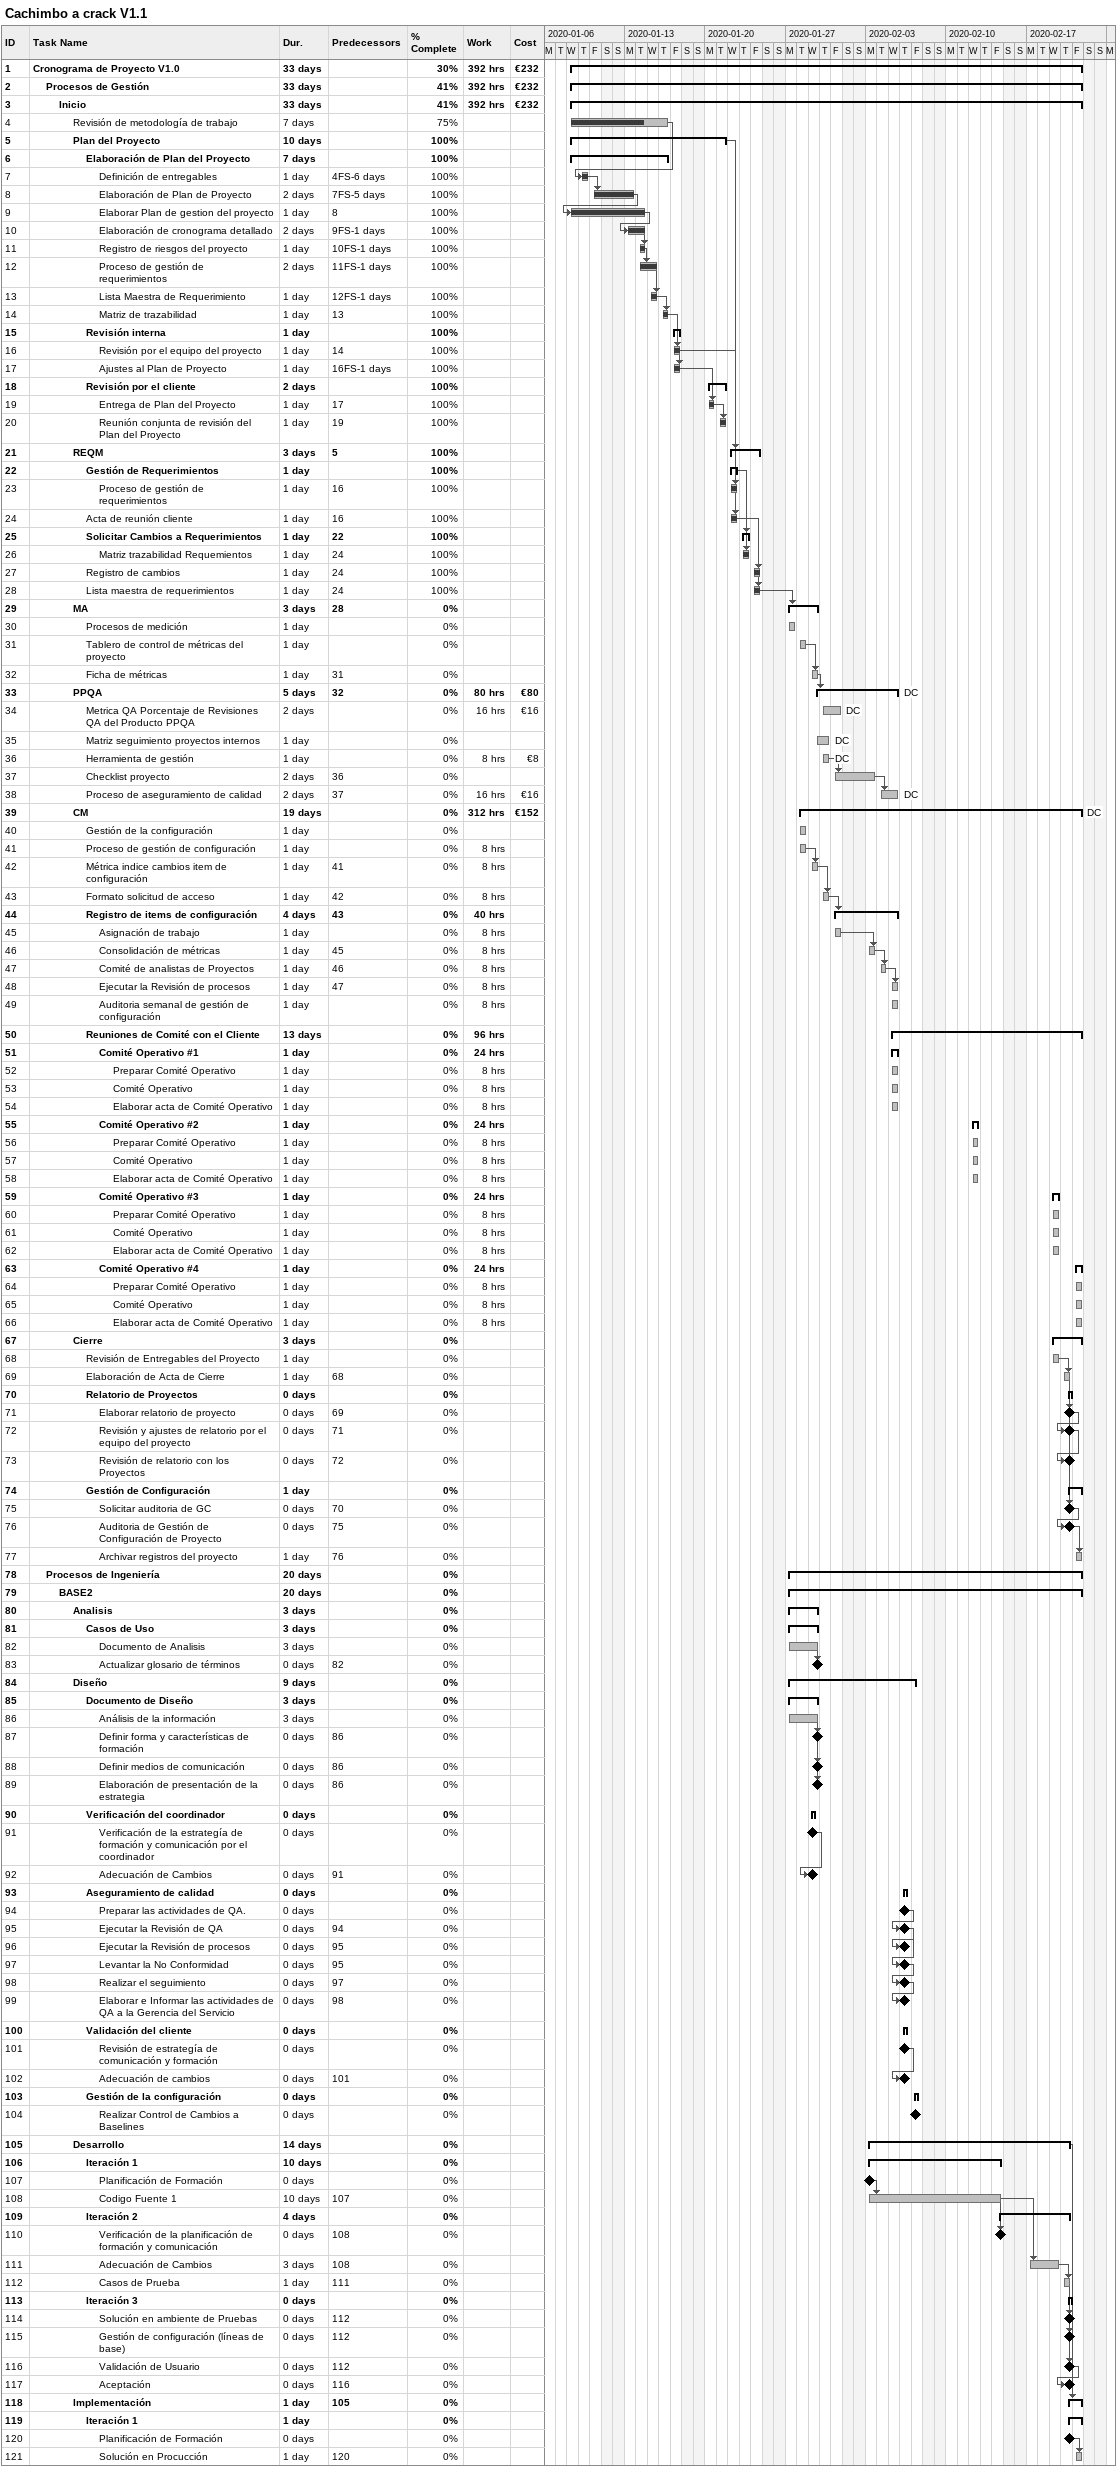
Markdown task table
Cachimbo a crack V1.1

| ID | Level | Task | Duration | Start | Finish | Predecessors | Resources | % complete | Work (h) | Cost (€) |
|---|---|---|---|---|---|---|---|---|---|---|
| 1 | 1 | **Cronograma de Proyecto V1.0** | 33d | 2020-01-08 | 2020-02-21 |  |  | 30 | 392 | 232 |
| 2 | 2 | **Procesos de Gestión** | 33d | 2020-01-08 | 2020-02-21 |  |  | 41 | 392 | 232 |
| 3 | 3 | **Inicio** | 33d | 2020-01-08 | 2020-02-21 |  |  | 41 | 392 | 232 |
| 4 | 4 | Revisión de metodología de trabajo | 7d | 2020-01-08 | 2020-01-16 |  |  | 75 |  |  |
| 5 | 4 | **Plan del Proyecto** | 10d | 2020-01-08 | 2020-01-21 |  |  | 100 |  |  |
| 6 | 5 | **Elaboración de Plan del Proyecto** | 7d | 2020-01-08 | 2020-01-16 |  |  | 100 |  |  |
| 7 | 6 | Definición de entregables | 1d | 2020-01-09 | 2020-01-09 | 4FS-6d |  | 100 |  |  |
| 8 | 6 | Elaboración de Plan de Proyecto | 2d | 2020-01-10 | 2020-01-13 | 7FS-5d |  | 100 |  |  |
| 9 | 6 | Elaborar Plan de gestion del proyecto | 1d | 2020-01-08 | 2020-01-14 | 8 |  | 100 |  |  |
| 10 | 6 | Elaboración de cronograma detallado | 2d | 2020-01-13 | 2020-01-14 | 9FS-1d |  | 100 |  |  |
| 11 | 6 | Registro de riesgos del proyecto | 1d | 2020-01-14 | 2020-01-14 | 10FS-1d |  | 100 |  |  |
| 12 | 6 | Proceso de gestión de requerimientos | 2d | 2020-01-14 | 2020-01-15 | 11FS-1d |  | 100 |  |  |
| 13 | 6 | Lista Maestra de Requerimiento | 1d | 2020-01-15 | 2020-01-15 | 12FS-1d |  | 100 |  |  |
| 14 | 6 | Matriz de trazabilidad | 1d | 2020-01-16 | 2020-01-16 | 13 |  | 100 |  |  |
| 15 | 5 | **Revisión interna** | 1d | 2020-01-17 | 2020-01-17 |  |  | 100 |  |  |
| 16 | 6 | Revisión por el equipo del proyecto | 1d | 2020-01-17 | 2020-01-17 | 14 |  | 100 |  |  |
| 17 | 6 | Ajustes al Plan de Proyecto | 1d | 2020-01-17 | 2020-01-17 | 16FS-1d |  | 100 |  |  |
| 18 | 5 | **Revisión por el cliente** | 2d | 2020-01-20 | 2020-01-21 |  |  | 100 |  |  |
| 19 | 6 | Entrega de Plan del Proyecto | 1d | 2020-01-20 | 2020-01-20 | 17 |  | 100 |  |  |
| 20 | 6 | Reunión conjunta de revisión del Plan del Proyecto | 1d | 2020-01-21 | 2020-01-21 | 19 |  | 100 |  |  |
| 21 | 4 | **REQM** | 3d | 2020-01-22 | 2020-01-24 | 5 |  | 100 |  |  |
| 22 | 5 | **Gestión de Requerimientos** | 1d | 2020-01-22 | 2020-01-22 |  |  | 100 |  |  |
| 23 | 6 | Proceso de gestión de requerimientos | 1d | 2020-01-22 | 2020-01-22 | 16 |  | 100 |  |  |
| 24 | 5 | Acta de reunión cliente | 1d | 2020-01-22 | 2020-01-22 | 16 |  | 100 |  |  |
| 25 | 5 | **Solicitar Cambios a Requerimientos** | 1d | 2020-01-23 | 2020-01-23 | 22 |  | 100 |  |  |
| 26 | 6 | Matriz trazabilidad Requemientos | 1d | 2020-01-23 | 2020-01-23 | 24 |  | 100 |  |  |
| 27 | 5 | Registro de cambios | 1d | 2020-01-24 | 2020-01-24 | 24 |  | 100 |  |  |
| 28 | 5 | Lista maestra de requerimientos | 1d | 2020-01-24 | 2020-01-24 | 24 |  | 100 |  |  |
| 29 | 4 | **MA** | 3d | 2020-01-27 | 2020-01-29 | 28 |  | 0 |  |  |
| 30 | 5 | Procesos de medición | 1d | 2020-01-27 | 2020-01-27 |  |  | 0 |  |  |
| 31 | 5 | Tablero de control de métricas del proyecto | 1d | 2020-01-28 | 2020-01-28 |  |  | 0 |  |  |
| 32 | 5 | Ficha de métricas | 1d | 2020-01-29 | 2020-01-29 | 31 |  | 0 |  |  |
| 33 | 4 | **PPQA** | 5d | 2020-01-29 | 2020-02-05 | 32 | DC | 0 | 80 | 80 |
| 34 | 5 | Metrica QA Porcentaje de Revisiones QA del Producto PPQA | 2d | 2020-01-30 | 2020-01-31 |  | DC | 0 | 16 | 16 |
| 35 | 5 | Matriz seguimiento proyectos internos | 1d | 2020-01-29 | 2020-01-30 |  | DC | 0 |  |  |
| 36 | 5 | Herramienta de gestión | 1d | 2020-01-30 | 2020-01-30 |  | DC | 0 | 8 | 8 |
| 37 | 5 | Checklist proyecto | 2d | 2020-01-31 | 2020-02-03 | 36 |  | 0 |  |  |
| 38 | 5 | Proceso de aseguramiento de calidad | 2d | 2020-02-04 | 2020-02-05 | 37 | DC | 0 | 16 | 16 |
| 39 | 4 | **CM** | 19d | 2020-01-28 | 2020-02-21 |  | DC | 0 | 312 | 152 |
| 40 | 5 | Gestión de la configuración | 1d | 2020-01-28 | 2020-01-28 |  |  | 0 |  |  |
| 41 | 5 | Proceso de gestión de configuración | 1d | 2020-01-28 | 2020-01-28 |  |  | 0 | 8 |  |
| 42 | 5 | Métrica indice cambios item de configuración | 1d | 2020-01-29 | 2020-01-29 | 41 |  | 0 | 8 |  |
| 43 | 5 | Formato solicitud de acceso | 1d | 2020-01-30 | 2020-01-30 | 42 |  | 0 | 8 |  |
| 44 | 5 | **Registro de items de configuración** | 4d | 2020-01-31 | 2020-02-05 | 43 |  | 0 | 40 |  |
| 45 | 6 | Asignación de trabajo | 1d | 2020-01-31 | 2020-01-31 |  |  | 0 | 8 |  |
| 46 | 6 | Consolidación de métricas | 1d | 2020-02-03 | 2020-02-03 | 45 |  | 0 | 8 |  |
| 47 | 6 | Comité de analistas de Proyectos | 1d | 2020-02-04 | 2020-02-04 | 46 |  | 0 | 8 |  |
| 48 | 6 | Ejecutar la Revisión de procesos | 1d | 2020-02-05 | 2020-02-05 | 47 |  | 0 | 8 |  |
| 49 | 6 | Auditoria semanal de gestión de configuración | 1d | 2020-02-05 | 2020-02-05 |  |  | 0 | 8 |  |
| 50 | 5 | **Reuniones de Comité con el Cliente** | 13d | 2020-02-05 | 2020-02-21 |  |  | 0 | 96 |  |
| 51 | 6 | **Comité Operativo #1** | 1d | 2020-02-05 | 2020-02-05 |  |  | 0 | 24 |  |
| 52 | 7 | Preparar Comité Operativo | 1d | 2020-02-05 | 2020-02-05 |  |  | 0 | 8 |  |
| 53 | 7 | Comité Operativo | 1d | 2020-02-05 | 2020-02-05 |  |  | 0 | 8 |  |
| 54 | 7 | Elaborar acta de Comité Operativo | 1d | 2020-02-05 | 2020-02-05 |  |  | 0 | 8 |  |
| 55 | 6 | **Comité Operativo #2** | 1d | 2020-02-12 | 2020-02-12 |  |  | 0 | 24 |  |
| 56 | 7 | Preparar Comité Operativo | 1d | 2020-02-12 | 2020-02-12 |  |  | 0 | 8 |  |
| 57 | 7 | Comité Operativo | 1d | 2020-02-12 | 2020-02-12 |  |  | 0 | 8 |  |
| 58 | 7 | Elaborar acta de Comité Operativo | 1d | 2020-02-12 | 2020-02-12 |  |  | 0 | 8 |  |
| 59 | 6 | **Comité Operativo #3** | 1d | 2020-02-19 | 2020-02-19 |  |  | 0 | 24 |  |
| 60 | 7 | Preparar Comité Operativo | 1d | 2020-02-19 | 2020-02-19 |  |  | 0 | 8 |  |
| 61 | 7 | Comité Operativo | 1d | 2020-02-19 | 2020-02-19 |  |  | 0 | 8 |  |
| 62 | 7 | Elaborar acta de Comité Operativo | 1d | 2020-02-19 | 2020-02-19 |  |  | 0 | 8 |  |
| 63 | 6 | **Comité Operativo #4** | 1d | 2020-02-21 | 2020-02-21 |  |  | 0 | 24 |  |
| 64 | 7 | Preparar Comité Operativo | 1d | 2020-02-21 | 2020-02-21 |  |  | 0 | 8 |  |
| 65 | 7 | Comité Operativo | 1d | 2020-02-21 | 2020-02-21 |  |  | 0 | 8 |  |
| 66 | 7 | Elaborar acta de Comité Operativo | 1d | 2020-02-21 | 2020-02-21 |  |  | 0 | 8 |  |
| 67 | 4 | **Cierre** | 3d | 2020-02-19 | 2020-02-21 |  |  | 0 |  |  |
| 68 | 5 | Revisión de Entregables del Proyecto | 1d | 2020-02-19 | 2020-02-19 |  |  | 0 |  |  |
| 69 | 5 | Elaboración de Acta de Cierre | 1d | 2020-02-20 | 2020-02-20 | 68 |  | 0 |  |  |
| 70 | 5 | **Relatorio de Proyectos** | 0d | 2020-02-20 | 2020-02-20 |  |  | 0 |  |  |
| 71 | 6 | Elaborar relatorio de proyecto | 0d | 2020-02-20 | 2020-02-20 | 69 |  | 0 |  |  |
| 72 | 6 | Revisión y ajustes de relatorio por el equipo del proyecto | 0d | 2020-02-20 | 2020-02-20 | 71 |  | 0 |  |  |
| 73 | 6 | Revisión de relatorio con los Proyectos | 0d | 2020-02-20 | 2020-02-20 | 72 |  | 0 |  |  |
| 74 | 5 | **Gestión de Configuración** | 1d | 2020-02-20 | 2020-02-21 |  |  | 0 |  |  |
| 75 | 6 | Solicitar auditoria de GC | 0d | 2020-02-20 | 2020-02-20 | 70 |  | 0 |  |  |
| 76 | 6 | Auditoria de Gestión de Configuración de Proyecto | 0d | 2020-02-20 | 2020-02-20 | 75 |  | 0 |  |  |
| 77 | 6 | Archivar registros del proyecto | 1d | 2020-02-21 | 2020-02-21 | 76 |  | 0 |  |  |
| 78 | 2 | **Procesos de Ingeniería** | 20d | 2020-01-27 | 2020-02-21 |  |  | 0 |  |  |
| 79 | 3 | **BASE2** | 20d | 2020-01-27 | 2020-02-21 |  |  | 0 |  |  |
| 80 | 4 | **Analisis** | 3d | 2020-01-27 | 2020-01-29 |  |  | 0 |  |  |
| 81 | 5 | **Casos de Uso** | 3d | 2020-01-27 | 2020-01-29 |  |  | 0 |  |  |
| 82 | 6 | Documento de Analisis | 3d | 2020-01-27 | 2020-01-29 |  |  | 0 |  |  |
| 83 | 6 | Actualizar glosario de términos | 0d | 2020-01-29 | 2020-01-29 | 82 |  | 0 |  |  |
| 84 | 4 | **Diseño** | 9d | 2020-01-27 | 2020-02-07 |  |  | 0 |  |  |
| 85 | 5 | **Documento de Diseño** | 3d | 2020-01-27 | 2020-01-29 |  |  | 0 |  |  |
| 86 | 6 | Análisis de la información | 3d | 2020-01-27 | 2020-01-29 |  |  | 0 |  |  |
| 87 | 6 | Definir forma y características de formación | 0d | 2020-01-29 | 2020-01-29 | 86 |  | 0 |  |  |
| 88 | 6 | Definir medios de comunicación | 0d | 2020-01-29 | 2020-01-29 | 86 |  | 0 |  |  |
| 89 | 6 | Elaboración de presentación de la estrategia | 0d | 2020-01-29 | 2020-01-29 | 86 |  | 0 |  |  |
| 90 | 5 | **Verificación del coordinador** | 0d | 2020-01-29 | 2020-01-29 |  |  | 0 |  |  |
| 91 | 6 | Verificación de la estrategía de formación y comunicación por el coordinador | 0d | 2020-01-29 | 2020-01-29 |  |  | 0 |  |  |
| 92 | 6 | Adecuación de Cambios | 0d | 2020-01-29 | 2020-01-29 | 91 |  | 0 |  |  |
| 93 | 5 | **Aseguramiento de calidad** | 0d | 2020-02-06 | 2020-02-06 |  |  | 0 |  |  |
| 94 | 6 | Preparar las actividades de QA. | 0d | 2020-02-06 | 2020-02-06 |  |  | 0 |  |  |
| 95 | 6 | Ejecutar la Revisión de QA | 0d | 2020-02-06 | 2020-02-06 | 94 |  | 0 |  |  |
| 96 | 6 | Ejecutar la Revisión de procesos | 0d | 2020-02-06 | 2020-02-06 | 95 |  | 0 |  |  |
| 97 | 6 | Levantar la No Conformidad | 0d | 2020-02-06 | 2020-02-06 | 95 |  | 0 |  |  |
| 98 | 6 | Realizar el seguimiento | 0d | 2020-02-06 | 2020-02-06 | 97 |  | 0 |  |  |
| 99 | 6 | Elaborar e Informar las actividades de QA a la Gerencia del Servicio | 0d | 2020-02-06 | 2020-02-06 | 98 |  | 0 |  |  |
| 100 | 5 | **Validación del cliente** | 0d | 2020-02-06 | 2020-02-06 |  |  | 0 |  |  |
| 101 | 6 | Revisión de estrategía de comunicación y formación | 0d | 2020-02-06 | 2020-02-06 |  |  | 0 |  |  |
| 102 | 6 | Adecuación de cambios | 0d | 2020-02-06 | 2020-02-06 | 101 |  | 0 |  |  |
| 103 | 5 | **Gestión de la configuración** | 0d | 2020-02-07 | 2020-02-07 |  |  | 0 |  |  |
| 104 | 6 | Realizar Control de Cambios a Baselines | 0d | 2020-02-07 | 2020-02-07 |  |  | 0 |  |  |
| 105 | 4 | **Desarrollo** | 14d | 2020-02-03 | 2020-02-20 |  |  | 0 |  |  |
| 106 | 5 | **Iteración 1** | 10d | 2020-02-03 | 2020-02-14 |  |  | 0 |  |  |
| 107 | 6 | Planificación de Formación | 0d | 2020-02-03 | 2020-02-03 |  |  | 0 |  |  |
| 108 | 6 | Codigo Fuente 1 | 10d | 2020-02-03 | 2020-02-14 | 107 |  | 0 |  |  |
| 109 | 5 | **Iteración 2** | 4d | 2020-02-14 | 2020-02-20 |  |  | 0 |  |  |
| 110 | 6 | Verificación de la planificación de formación y comunicación | 0d | 2020-02-14 | 2020-02-14 | 108 |  | 0 |  |  |
| 111 | 6 | Adecuación de Cambios | 3d | 2020-02-17 | 2020-02-19 | 108 |  | 0 |  |  |
| 112 | 6 | Casos de Prueba | 1d | 2020-02-20 | 2020-02-20 | 111 |  | 0 |  |  |
| 113 | 5 | **Iteración 3** | 0d | 2020-02-20 | 2020-02-20 |  |  | 0 |  |  |
| 114 | 6 | Solución en ambiente de Pruebas | 0d | 2020-02-20 | 2020-02-20 | 112 |  | 0 |  |  |
| 115 | 6 | Gestión de configuración (líneas de base) | 0d | 2020-02-20 | 2020-02-20 | 112 |  | 0 |  |  |
| 116 | 6 | Validación de Usuario | 0d | 2020-02-20 | 2020-02-20 | 112 |  | 0 |  |  |
| 117 | 6 | Aceptación | 0d | 2020-02-20 | 2020-02-20 | 116 |  | 0 |  |  |
| 118 | 4 | **Implementación** | 1d | 2020-02-20 | 2020-02-21 | 105 |  | 0 |  |  |
| 119 | 5 | **Iteración 1** | 1d | 2020-02-20 | 2020-02-21 |  |  | 0 |  |  |
| 120 | 6 | Planificación de Formación | 0d | 2020-02-20 | 2020-02-20 |  |  | 0 |  |  |
| 121 | 6 | Solución en Procucción | 1d | 2020-02-21 | 2020-02-21 | 120 |  | 0 |  |  |
